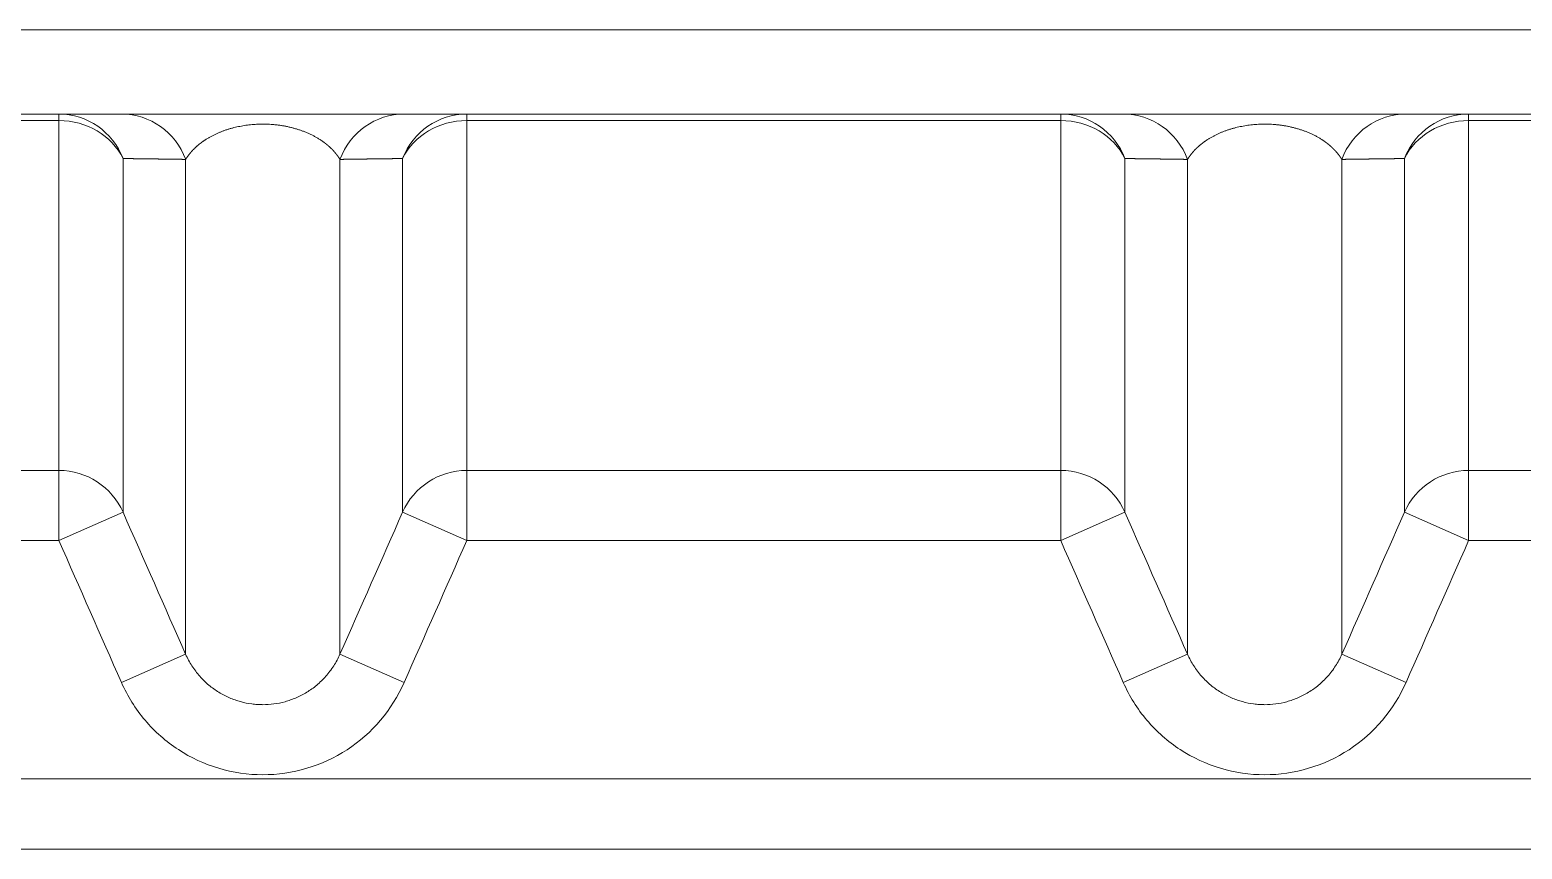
# Model space of a CAD drawing. Header units: millimetres. Extents: x 4664 to 8864, y -38 to 2932.
# Drawn here: x 7861.69 to 7889.47, y 2135.55 to 2150.79 of the extents above; entities that cross this region are included whole.
import ezdxf

# ---------------------------------------------------------------- set-up
doc = ezdxf.new("R2010")
doc.units = ezdxf.units.MM

msp = doc.modelspace()

# ---------------------------------------------------------------- linework, layer by layer
at = {"lineweight": 5}
for p, q in [((7995.906, 2150.793), (7848.039, 2150.793)), ((7848.07, 2149.226), (7995.875, 2149.226)), ((7862.23, 2141.289), (7862.23, 2149.226)), ((7869.823, 2141.289), (7869.823, 2149.226)), ((7880.879, 2141.289), (7880.879, 2149.226)), ((7888.472, 2141.289), (7888.472, 2149.226)), ((7862.23, 2149.106), (7851.174, 2149.106)), ((7880.879, 2149.106), (7869.823, 2149.106)), ((7899.528, 2149.106), (7888.472, 2149.106)), ((7863.425, 2148.399), (7863.425, 2141.816)), ((7864.59, 2148.383), (7864.59, 2139.174)), ((7867.463, 2148.383), (7867.463, 2139.174)), ((7868.628, 2141.816), (7868.628, 2148.399)), ((7882.074, 2148.399), (7882.074, 2141.816)), ((7883.239, 2148.383), (7883.239, 2139.174)), ((7886.112, 2148.383), (7886.112, 2139.174)), ((7887.277, 2141.816), (7887.277, 2148.399)), ((7851.174, 2142.593), (7862.23, 2142.593)), ((7869.823, 2142.593), (7880.879, 2142.593)), ((7888.472, 2142.593), (7899.528, 2142.593)), ((7862.23, 2141.289), (7863.425, 2141.816)), ((7869.823, 2141.289), (7868.628, 2141.816)), ((7880.879, 2141.289), (7882.074, 2141.816)), ((7888.472, 2141.289), (7887.277, 2141.816)), ((7862.23, 2141.289), (7851.174, 2141.289)), ((7880.879, 2141.289), (7869.823, 2141.289)), ((7899.528, 2141.289), (7888.472, 2141.289)), ((7863.396, 2138.647), (7864.59, 2139.174)), ((7868.658, 2138.647), (7867.463, 2139.174)), ((7882.044, 2138.647), (7883.239, 2139.174)), ((7887.306, 2138.647), (7886.112, 2139.174)), ((7840.732, 2136.852), (8003.213, 2136.852)), ((8003.213, 2135.546), (7840.732, 2135.546))]:
    msp.add_line(p, q, dxfattribs=at)
for centre, major_axis, ratio, start_param, end_param in [((7862.23, 2147.92), (0, 1.306), 0.98331, 5.087935, 6.283185), ((7863.396, 2147.92), (0, 1.306), 0.978111, 5.074213, 6.283185), ((7868.658, 2147.92), (0, 1.306), 0.978111, 0, 1.208972), ((7869.823, 2147.92), (0, 1.306), 0.98331, 0, 1.19525), ((7880.879, 2147.92), (0, 1.306), 0.98331, 5.087935, 6.283185), ((7882.044, 2147.92), (0, 1.306), 0.978111, 5.074213, 6.283185), ((7887.306, 2147.92), (0, 1.306), 0.978111, 0, 1.208972), ((7888.472, 2147.92), (0, 1.306), 0.98331, 0, 1.19525), ((7862.23, 2147.92), (-1.306, 0), 0.907984, 3.557424, 4.712389), ((7869.823, 2147.92), (-1.306, 0), 0.907984, 4.712389, 5.867354), ((7880.879, 2147.92), (-1.306, 0), 0.907984, 3.557424, 4.712389), ((7888.472, 2147.92), (-1.306, 0), 0.907984, 4.712389, 5.867354), ((7862.23, 2141.289), (-1.306, 0), 0.998861, 3.557424, 4.712389), ((7869.823, 2141.289), (-1.306, 0), 0.998861, 4.712389, 5.867354), ((7880.879, 2141.289), (-1.306, 0), 0.998861, 3.557424, 4.712389), ((7888.472, 2141.289), (-1.306, 0), 0.998861, 4.712389, 5.867354)]:
    msp.add_ellipse(centre, major_axis=major_axis, ratio=ratio, start_param=start_param, end_param=end_param, dxfattribs=at)
for points, knots in [([(7867.463, 2148.383), (7867.462, 2148.384), (7867.461, 2148.386), (7867.459, 2148.39), (7867.456, 2148.394), (7867.454, 2148.397), (7867.452, 2148.401), (7867.449, 2148.405), (7867.447, 2148.408), (7867.444, 2148.412), (7867.442, 2148.416), (7867.439, 2148.419), (7867.437, 2148.423), (7867.434, 2148.427), (7867.432, 2148.43), (7867.429, 2148.434), (7867.427, 2148.437), (7867.424, 2148.441), (7867.422, 2148.445), (7867.419, 2148.448), (7867.417, 2148.452), (7867.414, 2148.455), (7867.411, 2148.459), (7867.409, 2148.462), (7867.406, 2148.466), (7867.403, 2148.469), (7867.401, 2148.473), (7867.398, 2148.476), (7867.395, 2148.48), (7867.393, 2148.483), (7867.39, 2148.486), (7867.387, 2148.49), (7867.384, 2148.493), (7867.381, 2148.497), (7867.379, 2148.5), (7867.376, 2148.503), (7867.373, 2148.507), (7867.37, 2148.51), (7867.367, 2148.514), (7867.364, 2148.517), (7867.361, 2148.52), (7867.359, 2148.524), (7867.356, 2148.527), (7867.353, 2148.53), (7867.35, 2148.533), (7867.347, 2148.537), (7867.344, 2148.54), (7867.341, 2148.543), (7867.338, 2148.546), (7867.335, 2148.55), (7867.332, 2148.553), (7867.329, 2148.556), (7867.326, 2148.559), (7867.323, 2148.563), (7867.319, 2148.566), (7867.316, 2148.569), (7867.313, 2148.572), (7867.31, 2148.575), (7867.307, 2148.578), (7867.304, 2148.581), (7867.301, 2148.585), (7867.297, 2148.588), (7867.294, 2148.591), (7867.291, 2148.594), (7867.288, 2148.597), (7867.285, 2148.6), (7867.281, 2148.603), (7867.278, 2148.606), (7867.275, 2148.609), (7867.272, 2148.612), (7867.268, 2148.615), (7867.265, 2148.618), (7867.262, 2148.621), (7867.258, 2148.624), (7867.255, 2148.627), (7867.252, 2148.63), (7867.248, 2148.633), (7867.245, 2148.636), (7867.242, 2148.639), (7867.238, 2148.642), (7867.235, 2148.645), (7867.231, 2148.648), (7867.228, 2148.651), (7867.225, 2148.653), (7867.221, 2148.656), (7867.218, 2148.659), (7867.214, 2148.662), (7867.211, 2148.665), (7867.207, 2148.668), (7867.204, 2148.67), (7867.2, 2148.673), (7867.197, 2148.676), (7867.193, 2148.679), (7867.19, 2148.681), (7867.186, 2148.684), (7867.182, 2148.687), (7867.179, 2148.69), (7867.175, 2148.692), (7867.172, 2148.695), (7867.168, 2148.698), (7867.165, 2148.7), (7867.161, 2148.703), (7867.157, 2148.706), (7867.154, 2148.708), (7867.15, 2148.711), (7867.146, 2148.714), (7867.143, 2148.716), (7867.139, 2148.719), (7867.135, 2148.722), (7867.132, 2148.724), (7867.128, 2148.727), (7867.124, 2148.729), (7867.12, 2148.732), (7867.117, 2148.734), (7867.113, 2148.737), (7867.109, 2148.739), (7867.105, 2148.742), (7867.102, 2148.744), (7867.098, 2148.747), (7867.094, 2148.749), (7867.076, 2148.761), (7867.042, 2148.782), (7866.991, 2148.811), (7866.938, 2148.838), (7866.883, 2148.864), (7866.827, 2148.888), (7866.77, 2148.91), (7866.712, 2148.93), (7866.653, 2148.949), (7866.593, 2148.966), (7866.532, 2148.981), (7866.47, 2148.995), (7866.408, 2149.007), (7866.345, 2149.017), (7866.281, 2149.025), (7866.218, 2149.031), (7866.154, 2149.036), (7866.09, 2149.039), (7866.028, 2149.04), (7865.968, 2149.039), (7865.911, 2149.037), (7865.853, 2149.033), (7865.796, 2149.028), (7865.739, 2149.021), (7865.683, 2149.013), (7865.626, 2149.003), (7865.57, 2148.992), (7865.515, 2148.98), (7865.46, 2148.966), (7865.406, 2148.951), (7865.353, 2148.934), (7865.3, 2148.916), (7865.249, 2148.897), (7865.198, 2148.876), (7865.148, 2148.854), (7865.1, 2148.83), (7865.053, 2148.805), (7865.007, 2148.779), (7864.975, 2148.76), (7864.956, 2148.747), (7864.95, 2148.743), (7864.943, 2148.738), (7864.936, 2148.734), (7864.929, 2148.729), (7864.923, 2148.725), (7864.916, 2148.72), (7864.909, 2148.715), (7864.903, 2148.711), (7864.896, 2148.706), (7864.89, 2148.701), (7864.883, 2148.696), (7864.877, 2148.691), (7864.87, 2148.686), (7864.864, 2148.681), (7864.857, 2148.677), (7864.851, 2148.671), (7864.845, 2148.666), (7864.838, 2148.661), (7864.832, 2148.656), (7864.826, 2148.651), (7864.82, 2148.646), (7864.814, 2148.641), (7864.808, 2148.635), (7864.801, 2148.63), (7864.795, 2148.625), (7864.789, 2148.619), (7864.784, 2148.614), (7864.778, 2148.608), (7864.772, 2148.603), (7864.766, 2148.597), (7864.76, 2148.592), (7864.754, 2148.586), (7864.749, 2148.581), (7864.743, 2148.575), (7864.737, 2148.569), (7864.732, 2148.564), (7864.726, 2148.558), (7864.721, 2148.552), (7864.715, 2148.546), (7864.71, 2148.54), (7864.704, 2148.534), (7864.699, 2148.528), (7864.694, 2148.522), (7864.689, 2148.516), (7864.683, 2148.51), (7864.678, 2148.504), (7864.673, 2148.498), (7864.668, 2148.492), (7864.663, 2148.486), (7864.658, 2148.48), (7864.653, 2148.474), (7864.648, 2148.467), (7864.644, 2148.461), (7864.639, 2148.455), (7864.634, 2148.448), (7864.63, 2148.442), (7864.625, 2148.435), (7864.62, 2148.429), (7864.616, 2148.422), (7864.612, 2148.416), (7864.607, 2148.409), (7864.603, 2148.403), (7864.599, 2148.396), (7864.594, 2148.389), (7864.592, 2148.385), (7864.59, 2148.383)], [0, 0, 0, 0, 0.002514, 0.005021, 0.00752, 0.010013, 0.012498, 0.014977, 0.017448, 0.019913, 0.02237, 0.02482, 0.027263, 0.029699, 0.032128, 0.03455, 0.036964, 0.039372, 0.041773, 0.044166, 0.046552, 0.048932, 0.051304, 0.053669, 0.056027, 0.058378, 0.060722, 0.063059, 0.065389, 0.067711, 0.070027, 0.072336, 0.074637, 0.076931, 0.079219, 0.081499, 0.083772, 0.086038, 0.088297, 0.090549, 0.092794, 0.095031, 0.097262, 0.099486, 0.101702, 0.103912, 0.106114, 0.108309, 0.110498, 0.112679, 0.114853, 0.11702, 0.11918, 0.121333, 0.123478, 0.125617, 0.127749, 0.129873, 0.131991, 0.134101, 0.136205, 0.138301, 0.14039, 0.142473, 0.144548, 0.146616, 0.148677, 0.150731, 0.152778, 0.154818, 0.15685, 0.158876, 0.160895, 0.162906, 0.164911, 0.166909, 0.168899, 0.170883, 0.172859, 0.174828, 0.176791, 0.178746, 0.180694, 0.182635, 0.18457, 0.186497, 0.188417, 0.19033, 0.192236, 0.194135, 0.196027, 0.197912, 0.19979, 0.201661, 0.203525, 0.205382, 0.207231, 0.209074, 0.21091, 0.212739, 0.214561, 0.216376, 0.218183, 0.219984, 0.221778, 0.223565, 0.225345, 0.227118, 0.228883, 0.230642, 0.232394, 0.234139, 0.235877, 0.237608, 0.239332, 0.241049, 0.242759, 0.244462, 0.246158, 0.247847, 0.249529, 0.270675, 0.290846, 0.310051, 0.328303, 0.345614, 0.362001, 0.377483, 0.392086, 0.405836, 0.41877, 0.430929, 0.442364, 0.453136, 0.463321, 0.473004, 0.48229, 0.491292, 0.50014, 0.50808, 0.516138, 0.524408, 0.532974, 0.541916, 0.5513, 0.561186, 0.571624, 0.582656, 0.594318, 0.60664, 0.619647, 0.633362, 0.647801, 0.66298, 0.678912, 0.695608, 0.713077, 0.731328, 0.750365, 0.753403, 0.756464, 0.759548, 0.762654, 0.765783, 0.768934, 0.772108, 0.775306, 0.778525, 0.781768, 0.785034, 0.788322, 0.791633, 0.794967, 0.798324, 0.801703, 0.805106, 0.808531, 0.81198, 0.815451, 0.818945, 0.822462, 0.826003, 0.829566, 0.833151, 0.83676, 0.840392, 0.844047, 0.847725, 0.851426, 0.85515, 0.858897, 0.862666, 0.866459, 0.870275, 0.874114, 0.877976, 0.881861, 0.885769, 0.8897, 0.893654, 0.897631, 0.901631, 0.905654, 0.909701, 0.91377, 0.917862, 0.921978, 0.926116, 0.930278, 0.934462, 0.93867, 0.942901, 0.947155, 0.951432, 0.955732, 0.960055, 0.964401, 0.96877, 0.973162, 0.977577, 0.982016, 0.986477, 0.990962, 0.995469, 1, 1, 1, 1]), ([(7886.112, 2148.383), (7886.111, 2148.384), (7886.11, 2148.386), (7886.107, 2148.39), (7886.105, 2148.394), (7886.102, 2148.397), (7886.1, 2148.401), (7886.098, 2148.405), (7886.095, 2148.408), (7886.093, 2148.412), (7886.09, 2148.416), (7886.088, 2148.419), (7886.086, 2148.423), (7886.083, 2148.427), (7886.081, 2148.43), (7886.078, 2148.434), (7886.076, 2148.437), (7886.073, 2148.441), (7886.07, 2148.445), (7886.068, 2148.448), (7886.065, 2148.452), (7886.063, 2148.455), (7886.06, 2148.459), (7886.057, 2148.462), (7886.055, 2148.466), (7886.052, 2148.469), (7886.049, 2148.473), (7886.047, 2148.476), (7886.044, 2148.48), (7886.041, 2148.483), (7886.038, 2148.486), (7886.036, 2148.49), (7886.033, 2148.493), (7886.03, 2148.497), (7886.027, 2148.5), (7886.024, 2148.503), (7886.022, 2148.507), (7886.019, 2148.51), (7886.016, 2148.514), (7886.013, 2148.517), (7886.01, 2148.52), (7886.007, 2148.524), (7886.004, 2148.527), (7886.001, 2148.53), (7885.998, 2148.533), (7885.995, 2148.537), (7885.992, 2148.54), (7885.989, 2148.543), (7885.986, 2148.546), (7885.983, 2148.55), (7885.98, 2148.553), (7885.977, 2148.556), (7885.974, 2148.559), (7885.971, 2148.563), (7885.968, 2148.566), (7885.965, 2148.569), (7885.962, 2148.572), (7885.959, 2148.575), (7885.956, 2148.578), (7885.952, 2148.581), (7885.949, 2148.585), (7885.946, 2148.588), (7885.943, 2148.591), (7885.94, 2148.594), (7885.937, 2148.597), (7885.933, 2148.6), (7885.93, 2148.603), (7885.927, 2148.606), (7885.924, 2148.609), (7885.92, 2148.612), (7885.917, 2148.615), (7885.914, 2148.618), (7885.91, 2148.621), (7885.907, 2148.624), (7885.904, 2148.627), (7885.9, 2148.63), (7885.897, 2148.633), (7885.894, 2148.636), (7885.89, 2148.639), (7885.887, 2148.642), (7885.883, 2148.645), (7885.88, 2148.648), (7885.877, 2148.651), (7885.873, 2148.653), (7885.87, 2148.656), (7885.866, 2148.659), (7885.863, 2148.662), (7885.859, 2148.665), (7885.856, 2148.668), (7885.852, 2148.67), (7885.849, 2148.673), (7885.845, 2148.676), (7885.842, 2148.679), (7885.838, 2148.681), (7885.835, 2148.684), (7885.831, 2148.687), (7885.828, 2148.69), (7885.824, 2148.692), (7885.82, 2148.695), (7885.817, 2148.698), (7885.813, 2148.7), (7885.81, 2148.703), (7885.806, 2148.706), (7885.802, 2148.708), (7885.799, 2148.711), (7885.795, 2148.714), (7885.791, 2148.716), (7885.788, 2148.719), (7885.784, 2148.722), (7885.78, 2148.724), (7885.777, 2148.727), (7885.773, 2148.729), (7885.769, 2148.732), (7885.765, 2148.734), (7885.762, 2148.737), (7885.758, 2148.739), (7885.754, 2148.742), (7885.75, 2148.744), (7885.747, 2148.747), (7885.743, 2148.749), (7885.724, 2148.761), (7885.691, 2148.782), (7885.639, 2148.811), (7885.586, 2148.838), (7885.532, 2148.864), (7885.476, 2148.888), (7885.419, 2148.91), (7885.361, 2148.93), (7885.301, 2148.949), (7885.241, 2148.966), (7885.18, 2148.981), (7885.119, 2148.995), (7885.056, 2149.007), (7884.993, 2149.017), (7884.93, 2149.025), (7884.866, 2149.031), (7884.802, 2149.036), (7884.738, 2149.039), (7884.676, 2149.04), (7884.617, 2149.039), (7884.559, 2149.037), (7884.502, 2149.033), (7884.445, 2149.028), (7884.388, 2149.021), (7884.331, 2149.013), (7884.275, 2149.003), (7884.219, 2148.992), (7884.164, 2148.98), (7884.109, 2148.966), (7884.055, 2148.951), (7884.002, 2148.934), (7883.949, 2148.916), (7883.897, 2148.897), (7883.847, 2148.876), (7883.797, 2148.854), (7883.749, 2148.83), (7883.701, 2148.805), (7883.655, 2148.779), (7883.624, 2148.76), (7883.605, 2148.747), (7883.598, 2148.743), (7883.591, 2148.738), (7883.585, 2148.734), (7883.578, 2148.729), (7883.571, 2148.725), (7883.565, 2148.72), (7883.558, 2148.715), (7883.551, 2148.711), (7883.545, 2148.706), (7883.538, 2148.701), (7883.532, 2148.696), (7883.525, 2148.691), (7883.519, 2148.686), (7883.512, 2148.681), (7883.506, 2148.677), (7883.5, 2148.671), (7883.493, 2148.666), (7883.487, 2148.661), (7883.481, 2148.656), (7883.475, 2148.651), (7883.468, 2148.646), (7883.462, 2148.641), (7883.456, 2148.635), (7883.45, 2148.63), (7883.444, 2148.625), (7883.438, 2148.619), (7883.432, 2148.614), (7883.426, 2148.608), (7883.42, 2148.603), (7883.415, 2148.597), (7883.409, 2148.592), (7883.403, 2148.586), (7883.397, 2148.581), (7883.392, 2148.575), (7883.386, 2148.569), (7883.38, 2148.564), (7883.375, 2148.558), (7883.369, 2148.552), (7883.364, 2148.546), (7883.358, 2148.54), (7883.353, 2148.534), (7883.348, 2148.528), (7883.342, 2148.522), (7883.337, 2148.516), (7883.332, 2148.51), (7883.327, 2148.504), (7883.322, 2148.498), (7883.317, 2148.492), (7883.312, 2148.486), (7883.307, 2148.48), (7883.302, 2148.474), (7883.297, 2148.467), (7883.292, 2148.461), (7883.288, 2148.455), (7883.283, 2148.448), (7883.278, 2148.442), (7883.274, 2148.435), (7883.269, 2148.429), (7883.265, 2148.422), (7883.26, 2148.416), (7883.256, 2148.409), (7883.251, 2148.403), (7883.247, 2148.396), (7883.243, 2148.389), (7883.24, 2148.385), (7883.239, 2148.383)], [0, 0, 0, 0, 0.002514, 0.005021, 0.00752, 0.010013, 0.012498, 0.014977, 0.017448, 0.019913, 0.02237, 0.02482, 0.027263, 0.029699, 0.032128, 0.03455, 0.036964, 0.039372, 0.041773, 0.044166, 0.046552, 0.048932, 0.051304, 0.053669, 0.056027, 0.058378, 0.060722, 0.063059, 0.065389, 0.067711, 0.070027, 0.072336, 0.074637, 0.076931, 0.079219, 0.081499, 0.083772, 0.086038, 0.088297, 0.090549, 0.092794, 0.095031, 0.097262, 0.099486, 0.101702, 0.103912, 0.106114, 0.108309, 0.110498, 0.112679, 0.114853, 0.11702, 0.11918, 0.121333, 0.123478, 0.125617, 0.127749, 0.129873, 0.131991, 0.134101, 0.136205, 0.138301, 0.14039, 0.142473, 0.144548, 0.146616, 0.148677, 0.150731, 0.152778, 0.154818, 0.15685, 0.158876, 0.160895, 0.162906, 0.164911, 0.166909, 0.168899, 0.170883, 0.172859, 0.174828, 0.176791, 0.178746, 0.180694, 0.182635, 0.18457, 0.186497, 0.188417, 0.19033, 0.192236, 0.194135, 0.196027, 0.197912, 0.19979, 0.201661, 0.203525, 0.205382, 0.207231, 0.209074, 0.21091, 0.212739, 0.214561, 0.216376, 0.218183, 0.219984, 0.221778, 0.223565, 0.225345, 0.227118, 0.228883, 0.230642, 0.232394, 0.234139, 0.235877, 0.237608, 0.239332, 0.241049, 0.242759, 0.244462, 0.246158, 0.247847, 0.249529, 0.270675, 0.290846, 0.310051, 0.328303, 0.345614, 0.362001, 0.377483, 0.392086, 0.405836, 0.41877, 0.430929, 0.442364, 0.453136, 0.463321, 0.473004, 0.48229, 0.491292, 0.50014, 0.50808, 0.516138, 0.524408, 0.532974, 0.541916, 0.5513, 0.561186, 0.571624, 0.582656, 0.594318, 0.60664, 0.619647, 0.633362, 0.647801, 0.66298, 0.678912, 0.695608, 0.713077, 0.731328, 0.750365, 0.753403, 0.756464, 0.759548, 0.762654, 0.765783, 0.768934, 0.772108, 0.775306, 0.778525, 0.781768, 0.785034, 0.788322, 0.791633, 0.794967, 0.798324, 0.801703, 0.805106, 0.808531, 0.81198, 0.815451, 0.818945, 0.822462, 0.826003, 0.829566, 0.833151, 0.83676, 0.840392, 0.844047, 0.847725, 0.851426, 0.85515, 0.858897, 0.862666, 0.866459, 0.870275, 0.874114, 0.877976, 0.881861, 0.885769, 0.8897, 0.893654, 0.897631, 0.901631, 0.905654, 0.909701, 0.91377, 0.917862, 0.921978, 0.926116, 0.930278, 0.934462, 0.93867, 0.942901, 0.947155, 0.951432, 0.955732, 0.960055, 0.964401, 0.96877, 0.973162, 0.977577, 0.982016, 0.986477, 0.990962, 0.995469, 1, 1, 1, 1]), ([(7864.59, 2148.383), (7864.585, 2148.383), (7864.575, 2148.383), (7864.561, 2148.383), (7864.546, 2148.383), (7864.531, 2148.383), (7864.516, 2148.384), (7864.502, 2148.384), (7864.487, 2148.384), (7864.473, 2148.384), (7864.458, 2148.384), (7864.443, 2148.385), (7864.429, 2148.385), (7864.414, 2148.385), (7864.4, 2148.385), (7864.385, 2148.385), (7864.371, 2148.386), (7864.357, 2148.386), (7864.342, 2148.386), (7864.328, 2148.386), (7864.314, 2148.386), (7864.299, 2148.387), (7864.285, 2148.387), (7864.271, 2148.387), (7864.257, 2148.387), (7864.242, 2148.387), (7864.228, 2148.388), (7864.214, 2148.388), (7864.2, 2148.388), (7864.186, 2148.388), (7864.172, 2148.388), (7864.158, 2148.389), (7864.144, 2148.389), (7864.13, 2148.389), (7864.116, 2148.389), (7864.102, 2148.389), (7864.088, 2148.39), (7864.074, 2148.39), (7864.06, 2148.39), (7864.046, 2148.39), (7864.033, 2148.39), (7864.019, 2148.391), (7864.005, 2148.391), (7863.991, 2148.391), (7863.978, 2148.391), (7863.964, 2148.391), (7863.95, 2148.392), (7863.937, 2148.392), (7863.923, 2148.392), (7863.909, 2148.392), (7863.896, 2148.392), (7863.882, 2148.393), (7863.869, 2148.393), (7863.855, 2148.393), (7863.842, 2148.393), (7863.828, 2148.393), (7863.815, 2148.394), (7863.802, 2148.394), (7863.788, 2148.394), (7863.775, 2148.394), (7863.762, 2148.394), (7863.748, 2148.395), (7863.735, 2148.395), (7863.722, 2148.395), (7863.709, 2148.395), (7863.696, 2148.395), (7863.682, 2148.396), (7863.669, 2148.396), (7863.656, 2148.396), (7863.643, 2148.396), (7863.63, 2148.396), (7863.617, 2148.396), (7863.604, 2148.397), (7863.591, 2148.397), (7863.578, 2148.397), (7863.565, 2148.397), (7863.552, 2148.397), (7863.54, 2148.398), (7863.527, 2148.398), (7863.514, 2148.398), (7863.501, 2148.398), (7863.488, 2148.398), (7863.476, 2148.399), (7863.463, 2148.399), (7863.45, 2148.399), (7863.438, 2148.399), (7863.429, 2148.399), (7863.425, 2148.399)], [0, 0, 0, 0, 0.011921, 0.023839, 0.035752, 0.047661, 0.059566, 0.071468, 0.083365, 0.095258, 0.107147, 0.119033, 0.130914, 0.142792, 0.154665, 0.166535, 0.178401, 0.190263, 0.202121, 0.213975, 0.225826, 0.237672, 0.249515, 0.261354, 0.273189, 0.28502, 0.296847, 0.308671, 0.320491, 0.332307, 0.34412, 0.355928, 0.367733, 0.379535, 0.391332, 0.403126, 0.414916, 0.426703, 0.438486, 0.450265, 0.462041, 0.473813, 0.485581, 0.497346, 0.509107, 0.520865, 0.532619, 0.54437, 0.556117, 0.56786, 0.5796, 0.591337, 0.60307, 0.614799, 0.626525, 0.638248, 0.649967, 0.661683, 0.673395, 0.685104, 0.69681, 0.708512, 0.720211, 0.731906, 0.743598, 0.755287, 0.766972, 0.778654, 0.790333, 0.802008, 0.813681, 0.825349, 0.837015, 0.848678, 0.860337, 0.871993, 0.883646, 0.895295, 0.906942, 0.918585, 0.930225, 0.941862, 0.953496, 0.965126, 0.976754, 0.988379, 1, 1, 1, 1]), ([(7868.628, 2148.399), (7868.624, 2148.399), (7868.616, 2148.399), (7868.603, 2148.399), (7868.59, 2148.399), (7868.578, 2148.399), (7868.565, 2148.398), (7868.552, 2148.398), (7868.539, 2148.398), (7868.527, 2148.398), (7868.514, 2148.398), (7868.501, 2148.397), (7868.488, 2148.397), (7868.475, 2148.397), (7868.462, 2148.397), (7868.449, 2148.397), (7868.436, 2148.396), (7868.423, 2148.396), (7868.41, 2148.396), (7868.397, 2148.396), (7868.384, 2148.396), (7868.371, 2148.396), (7868.358, 2148.395), (7868.345, 2148.395), (7868.331, 2148.395), (7868.318, 2148.395), (7868.305, 2148.395), (7868.292, 2148.394), (7868.278, 2148.394), (7868.265, 2148.394), (7868.252, 2148.394), (7868.238, 2148.394), (7868.225, 2148.393), (7868.211, 2148.393), (7868.198, 2148.393), (7868.185, 2148.393), (7868.171, 2148.393), (7868.158, 2148.392), (7868.144, 2148.392), (7868.13, 2148.392), (7868.117, 2148.392), (7868.103, 2148.392), (7868.089, 2148.391), (7868.076, 2148.391), (7868.062, 2148.391), (7868.048, 2148.391), (7868.035, 2148.391), (7868.021, 2148.39), (7868.007, 2148.39), (7867.993, 2148.39), (7867.979, 2148.39), (7867.965, 2148.39), (7867.952, 2148.389), (7867.938, 2148.389), (7867.924, 2148.389), (7867.91, 2148.389), (7867.896, 2148.389), (7867.882, 2148.388), (7867.867, 2148.388), (7867.853, 2148.388), (7867.839, 2148.388), (7867.825, 2148.388), (7867.811, 2148.387), (7867.797, 2148.387), (7867.783, 2148.387), (7867.768, 2148.387), (7867.754, 2148.387), (7867.74, 2148.386), (7867.725, 2148.386), (7867.711, 2148.386), (7867.697, 2148.386), (7867.682, 2148.386), (7867.668, 2148.385), (7867.653, 2148.385), (7867.639, 2148.385), (7867.624, 2148.385), (7867.61, 2148.385), (7867.595, 2148.384), (7867.581, 2148.384), (7867.566, 2148.384), (7867.552, 2148.384), (7867.537, 2148.384), (7867.522, 2148.383), (7867.507, 2148.383), (7867.493, 2148.383), (7867.478, 2148.383), (7867.468, 2148.383), (7867.463, 2148.383)], [0, 0, 0, 0, 0.011621, 0.023246, 0.034874, 0.046504, 0.058138, 0.069775, 0.081415, 0.093058, 0.104705, 0.116354, 0.128007, 0.139663, 0.151322, 0.162985, 0.174651, 0.186319, 0.197992, 0.209667, 0.221346, 0.233028, 0.244713, 0.256402, 0.268094, 0.279789, 0.291488, 0.30319, 0.314896, 0.326605, 0.338317, 0.350033, 0.361752, 0.373475, 0.385201, 0.39693, 0.408663, 0.4204, 0.43214, 0.443883, 0.45563, 0.467381, 0.479135, 0.490893, 0.502654, 0.514419, 0.526187, 0.537959, 0.549735, 0.561514, 0.573297, 0.585084, 0.596874, 0.608668, 0.620465, 0.632267, 0.644072, 0.65588, 0.667693, 0.679509, 0.691329, 0.703153, 0.71498, 0.726811, 0.738646, 0.750485, 0.762328, 0.774174, 0.786025, 0.797879, 0.809737, 0.821599, 0.833465, 0.845335, 0.857208, 0.869086, 0.880967, 0.892853, 0.904742, 0.916635, 0.928532, 0.940434, 0.952339, 0.964248, 0.976161, 0.988079, 1, 1, 1, 1]), ([(7883.239, 2148.383), (7883.234, 2148.383), (7883.224, 2148.383), (7883.209, 2148.383), (7883.194, 2148.383), (7883.18, 2148.383), (7883.165, 2148.384), (7883.15, 2148.384), (7883.136, 2148.384), (7883.121, 2148.384), (7883.107, 2148.384), (7883.092, 2148.385), (7883.078, 2148.385), (7883.063, 2148.385), (7883.049, 2148.385), (7883.034, 2148.385), (7883.02, 2148.386), (7883.005, 2148.386), (7882.991, 2148.386), (7882.977, 2148.386), (7882.962, 2148.386), (7882.948, 2148.387), (7882.934, 2148.387), (7882.919, 2148.387), (7882.905, 2148.387), (7882.891, 2148.387), (7882.877, 2148.388), (7882.863, 2148.388), (7882.849, 2148.388), (7882.834, 2148.388), (7882.82, 2148.388), (7882.806, 2148.389), (7882.792, 2148.389), (7882.778, 2148.389), (7882.764, 2148.389), (7882.75, 2148.389), (7882.737, 2148.39), (7882.723, 2148.39), (7882.709, 2148.39), (7882.695, 2148.39), (7882.681, 2148.39), (7882.667, 2148.391), (7882.654, 2148.391), (7882.64, 2148.391), (7882.626, 2148.391), (7882.612, 2148.391), (7882.599, 2148.392), (7882.585, 2148.392), (7882.572, 2148.392), (7882.558, 2148.392), (7882.544, 2148.392), (7882.531, 2148.393), (7882.517, 2148.393), (7882.504, 2148.393), (7882.49, 2148.393), (7882.477, 2148.393), (7882.464, 2148.394), (7882.45, 2148.394), (7882.437, 2148.394), (7882.424, 2148.394), (7882.41, 2148.394), (7882.397, 2148.395), (7882.384, 2148.395), (7882.371, 2148.395), (7882.357, 2148.395), (7882.344, 2148.395), (7882.331, 2148.396), (7882.318, 2148.396), (7882.305, 2148.396), (7882.292, 2148.396), (7882.279, 2148.396), (7882.266, 2148.396), (7882.253, 2148.397), (7882.24, 2148.397), (7882.227, 2148.397), (7882.214, 2148.397), (7882.201, 2148.397), (7882.188, 2148.398), (7882.175, 2148.398), (7882.163, 2148.398), (7882.15, 2148.398), (7882.137, 2148.398), (7882.124, 2148.399), (7882.112, 2148.399), (7882.099, 2148.399), (7882.086, 2148.399), (7882.078, 2148.399), (7882.074, 2148.399)], [0, 0, 0, 0, 0.011921, 0.023839, 0.035752, 0.047661, 0.059566, 0.071468, 0.083365, 0.095258, 0.107147, 0.119033, 0.130914, 0.142792, 0.154665, 0.166535, 0.178401, 0.190263, 0.202121, 0.213975, 0.225826, 0.237672, 0.249515, 0.261354, 0.273189, 0.28502, 0.296847, 0.308671, 0.320491, 0.332307, 0.34412, 0.355928, 0.367733, 0.379535, 0.391332, 0.403126, 0.414916, 0.426703, 0.438486, 0.450265, 0.462041, 0.473813, 0.485581, 0.497346, 0.509107, 0.520865, 0.532619, 0.54437, 0.556117, 0.56786, 0.5796, 0.591337, 0.60307, 0.614799, 0.626525, 0.638248, 0.649967, 0.661683, 0.673395, 0.685104, 0.69681, 0.708512, 0.720211, 0.731906, 0.743598, 0.755287, 0.766972, 0.778654, 0.790333, 0.802008, 0.813681, 0.825349, 0.837015, 0.848678, 0.860337, 0.871993, 0.883646, 0.895295, 0.906942, 0.918585, 0.930225, 0.941862, 0.953496, 0.965126, 0.976754, 0.988379, 1, 1, 1, 1]), ([(7887.277, 2148.399), (7887.273, 2148.399), (7887.264, 2148.399), (7887.252, 2148.399), (7887.239, 2148.399), (7887.226, 2148.399), (7887.214, 2148.398), (7887.201, 2148.398), (7887.188, 2148.398), (7887.175, 2148.398), (7887.162, 2148.398), (7887.15, 2148.397), (7887.137, 2148.397), (7887.124, 2148.397), (7887.111, 2148.397), (7887.098, 2148.397), (7887.085, 2148.396), (7887.072, 2148.396), (7887.059, 2148.396), (7887.046, 2148.396), (7887.033, 2148.396), (7887.02, 2148.396), (7887.006, 2148.395), (7886.993, 2148.395), (7886.98, 2148.395), (7886.967, 2148.395), (7886.954, 2148.395), (7886.94, 2148.394), (7886.927, 2148.394), (7886.914, 2148.394), (7886.9, 2148.394), (7886.887, 2148.394), (7886.874, 2148.393), (7886.86, 2148.393), (7886.847, 2148.393), (7886.833, 2148.393), (7886.82, 2148.393), (7886.806, 2148.392), (7886.793, 2148.392), (7886.779, 2148.392), (7886.765, 2148.392), (7886.752, 2148.392), (7886.738, 2148.391), (7886.724, 2148.391), (7886.711, 2148.391), (7886.697, 2148.391), (7886.683, 2148.391), (7886.669, 2148.39), (7886.656, 2148.39), (7886.642, 2148.39), (7886.628, 2148.39), (7886.614, 2148.39), (7886.6, 2148.389), (7886.586, 2148.389), (7886.572, 2148.389), (7886.558, 2148.389), (7886.544, 2148.389), (7886.53, 2148.388), (7886.516, 2148.388), (7886.502, 2148.388), (7886.488, 2148.388), (7886.474, 2148.388), (7886.46, 2148.387), (7886.445, 2148.387), (7886.431, 2148.387), (7886.417, 2148.387), (7886.403, 2148.387), (7886.388, 2148.386), (7886.374, 2148.386), (7886.36, 2148.386), (7886.345, 2148.386), (7886.331, 2148.386), (7886.316, 2148.385), (7886.302, 2148.385), (7886.288, 2148.385), (7886.273, 2148.385), (7886.259, 2148.385), (7886.244, 2148.384), (7886.229, 2148.384), (7886.215, 2148.384), (7886.2, 2148.384), (7886.185, 2148.384), (7886.171, 2148.383), (7886.156, 2148.383), (7886.141, 2148.383), (7886.127, 2148.383), (7886.117, 2148.383), (7886.112, 2148.383)], [0, 0, 0, 0, 0.011621, 0.023246, 0.034874, 0.046504, 0.058138, 0.069775, 0.081415, 0.093058, 0.104705, 0.116354, 0.128007, 0.139663, 0.151322, 0.162985, 0.174651, 0.186319, 0.197992, 0.209667, 0.221346, 0.233028, 0.244713, 0.256402, 0.268094, 0.279789, 0.291488, 0.30319, 0.314896, 0.326605, 0.338317, 0.350033, 0.361752, 0.373475, 0.385201, 0.39693, 0.408663, 0.4204, 0.43214, 0.443883, 0.45563, 0.467381, 0.479135, 0.490893, 0.502654, 0.514419, 0.526187, 0.537959, 0.549735, 0.561514, 0.573297, 0.585084, 0.596874, 0.608668, 0.620465, 0.632267, 0.644072, 0.65588, 0.667693, 0.679509, 0.691329, 0.703153, 0.71498, 0.726811, 0.738646, 0.750485, 0.762328, 0.774174, 0.786025, 0.797879, 0.809737, 0.821599, 0.833465, 0.845335, 0.857208, 0.869086, 0.880967, 0.892853, 0.904742, 0.916635, 0.928532, 0.940434, 0.952339, 0.964248, 0.976161, 0.988079, 1, 1, 1, 1]), ([(7864.59, 2139.174), (7864.607, 2139.136), (7864.625, 2139.098), (7864.664, 2139.026), (7864.685, 2138.99), (7864.729, 2138.922), (7864.753, 2138.889), (7864.801, 2138.824), (7864.852, 2138.763), (7864.934, 2138.677), (7865.021, 2138.598), (7865.113, 2138.528), (7865.208, 2138.465), (7865.307, 2138.409), (7865.407, 2138.362), (7865.509, 2138.322), (7865.578, 2138.301), (7865.682, 2138.272), (7865.752, 2138.258), (7865.855, 2138.244), (7865.89, 2138.241), (7865.941, 2138.238), (7865.967, 2138.236), (7865.992, 2138.236), (7866.009, 2138.236), (7866.018, 2138.235), (7866.094, 2138.235), (7866.163, 2138.24), (7866.301, 2138.258), (7866.371, 2138.272), (7866.474, 2138.3), (7866.543, 2138.322), (7866.646, 2138.362), (7866.746, 2138.409), (7866.845, 2138.464), (7866.94, 2138.527), (7867.032, 2138.598), (7867.119, 2138.677), (7867.201, 2138.762), (7867.252, 2138.824), (7867.301, 2138.888), (7867.324, 2138.922), (7867.368, 2138.99), (7867.389, 2139.026), (7867.428, 2139.098), (7867.446, 2139.136), (7867.463, 2139.174)], [0, 0, 0, 0, 0.03125, 0.03125, 0.0625, 0.0625, 0.09375, 0.09375, 0.125, 0.15625, 0.1875, 0.21875, 0.25, 0.28125, 0.3125, 0.34375, 0.375, 0.375, 0.4375, 0.4375, 0.46875, 0.46875, 0.484375, 0.492188, 0.492188, 0.5, 0.5, 0.5625, 0.5625, 0.625, 0.625, 0.65625, 0.6875, 0.71875, 0.75, 0.78125, 0.8125, 0.84375, 0.875, 0.90625, 0.90625, 0.9375, 0.9375, 0.96875, 0.96875, 1, 1, 1, 1]), ([(7883.239, 2139.174), (7883.256, 2139.136), (7883.274, 2139.098), (7883.313, 2139.026), (7883.334, 2138.99), (7883.378, 2138.922), (7883.401, 2138.889), (7883.45, 2138.824), (7883.501, 2138.763), (7883.583, 2138.677), (7883.67, 2138.598), (7883.762, 2138.528), (7883.857, 2138.465), (7883.955, 2138.409), (7884.056, 2138.362), (7884.158, 2138.322), (7884.227, 2138.301), (7884.331, 2138.272), (7884.4, 2138.258), (7884.504, 2138.244), (7884.538, 2138.241), (7884.59, 2138.238), (7884.615, 2138.236), (7884.641, 2138.236), (7884.658, 2138.236), (7884.666, 2138.235), (7884.743, 2138.235), (7884.811, 2138.24), (7884.95, 2138.258), (7885.019, 2138.272), (7885.123, 2138.3), (7885.192, 2138.322), (7885.294, 2138.362), (7885.395, 2138.409), (7885.493, 2138.464), (7885.589, 2138.527), (7885.68, 2138.598), (7885.767, 2138.677), (7885.85, 2138.762), (7885.9, 2138.824), (7885.949, 2138.888), (7885.972, 2138.922), (7886.017, 2138.99), (7886.038, 2139.026), (7886.077, 2139.098), (7886.095, 2139.136), (7886.112, 2139.174)], [0, 0, 0, 0, 0.03125, 0.03125, 0.0625, 0.0625, 0.09375, 0.09375, 0.125, 0.15625, 0.1875, 0.21875, 0.25, 0.28125, 0.3125, 0.34375, 0.375, 0.375, 0.4375, 0.4375, 0.46875, 0.46875, 0.484375, 0.492187, 0.492187, 0.5, 0.5, 0.5625, 0.5625, 0.625, 0.625, 0.65625, 0.6875, 0.71875, 0.75, 0.78125, 0.8125, 0.84375, 0.875, 0.90625, 0.90625, 0.9375, 0.9375, 0.96875, 0.96875, 1, 1, 1, 1]), ([(7868.658, 2138.647), (7868.432, 2138.136), (7868.062, 2137.701), (7867.131, 2137.094), (7866.577, 2136.931), (7865.475, 2136.931), (7864.917, 2137.097), (7864.224, 2137.55), (7864.014, 2137.735), (7863.655, 2138.158), (7863.508, 2138.391), (7863.396, 2138.647)], [0, 0, 0, 0, 0.25, 0.25, 0.5, 0.5, 0.75, 0.75, 0.875, 0.875, 1, 1, 1, 1]), ([(7887.306, 2138.647), (7887.081, 2138.136), (7886.71, 2137.701), (7885.78, 2137.094), (7885.226, 2136.931), (7884.123, 2136.931), (7883.566, 2137.097), (7882.872, 2137.55), (7882.663, 2137.735), (7882.303, 2138.158), (7882.157, 2138.391), (7882.044, 2138.647)], [0, 0, 0, 0, 0.25, 0.25, 0.5, 0.5, 0.75, 0.75, 0.875, 0.875, 1, 1, 1, 1])]:
    msp.add_open_spline(points, degree=3, knots=knots, dxfattribs=at)
for points in [[(7863.425, 2141.816), (7863.813, 2140.935), (7864.202, 2140.055), (7864.59, 2139.174)], [(7867.463, 2139.174), (7867.852, 2140.055), (7868.24, 2140.935), (7868.628, 2141.816)], [(7882.074, 2141.816), (7882.462, 2140.935), (7882.85, 2140.055), (7883.239, 2139.174)], [(7886.112, 2139.174), (7886.5, 2140.055), (7886.889, 2140.935), (7887.277, 2141.816)], [(7863.396, 2138.647), (7863.007, 2139.528), (7862.619, 2140.408), (7862.23, 2141.289)], [(7869.823, 2141.289), (7869.435, 2140.408), (7869.046, 2139.528), (7868.658, 2138.647)], [(7882.044, 2138.647), (7881.656, 2139.528), (7881.267, 2140.408), (7880.879, 2141.289)], [(7888.472, 2141.289), (7888.083, 2140.408), (7887.695, 2139.528), (7887.306, 2138.647)]]:
    msp.add_open_spline(points, degree=3, dxfattribs=at)

doc.saveas('drawing.dxf')
